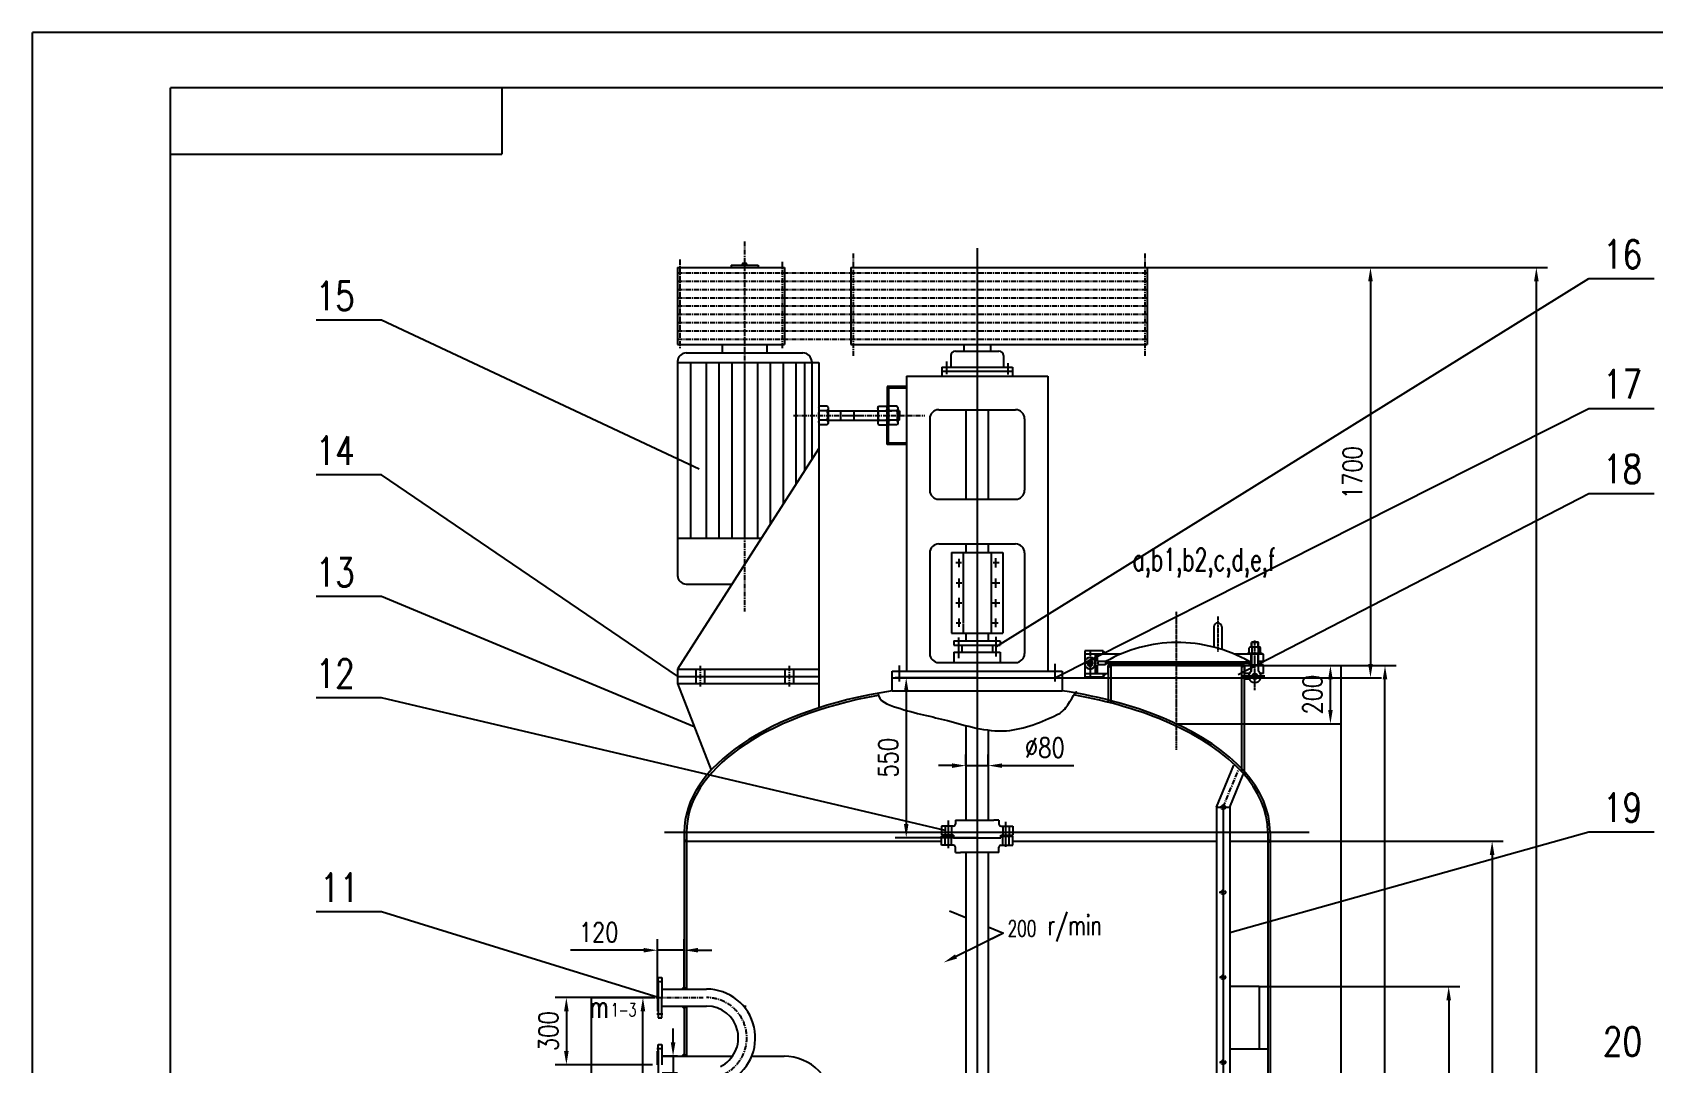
# Model space of a CAD drawing. Header units: millimetres. Extents: x 738 to 12024, y 91 to 16070.
# Drawn here: x 738 to 6318, y 12521 to 16070 of the extents above; entities that cross this region are included whole.
import ezdxf
from ezdxf.enums import TextEntityAlignment as Align

# ---------------------------------------------------------------- set-up
doc = ezdxf.new("R2010")
doc.units = ezdxf.units.MM
for name, pattern in [('CENTER', [2, 1.25, -0.25, 0.25, -0.25]), ('CENTER3', [0.375, 0.3125, -0.03125, 0, -0.03125]), ('CENTERX2', [1.5, 1.25, -0.125, 0, -0.125]), ('DASHED', [0.75, 0.5, -0.25])]:
    doc.linetypes.add(name, pattern=pattern)
for name, color, linetype in [('1轮廓实线层', 7, 'Continuous'), ('2细线层', 3, 'Continuous'), ('3中心线层', 1, 'CENTER'), ('4虚线层', 6, 'DASHED'), ('5剖面线层', 2, 'Continuous'), ('6文字层', 3, 'Continuous'), ('7标注层', 4, 'Continuous'), ('A', 2, 'Continuous'), ('C', 1, 'CENTERX2'), ('C3', 1, 'CENTER3'), ('图框层', 7, 'Continuous')]:
    doc.layers.add(name, color=color, linetype=linetype)
doc.styles.add('PC_TEXTSTYLE', font='romans.shx', dxfattribs={"width": 0.8, "bigfont": 'hztxt.shx'})
doc.styles.get("Standard").update_dxf_attribs({"font": 'txt', "bigfont": 'gbcbig.shx'})
doc.dimstyles.new('TH_GBDIM', dxfattribs={"dimscale": 19, "dimtxt": 3.5, "dimasz": 2.5, "dimexe": 2, "dimexo": 0, "dimgap": 1.5, "dimtad": 1, "dimdec": 1, "dimzin": 0, "dimdsep": 46, "dimtxsty": 'PC_TEXTSTYLE', "dimcen": 2.5, "dimadec": 0, "dimazin": 0, "dimtfac": 0.714286, "dimtdec": 4, "dimtmove": 0, "dimatfit": 3, "dimfxl": 1, "dimtolj": 1, "dimtzin": 0, "dimarcsym": 0})

# ---------------------------------------------------------------- blocks, each defined once
blk = doc.blocks.new('*D110')
at = {"layer": '7标注层', "color": 0, "lineweight": -2, "ltscale": 14}
for p, q in [((4160.6, 15262), (5378.9, 15262)), ((5340.9, 15214.5), (5340.9, 13898.8)), ((4160.6, 13851.3), (5378.9, 13851.3))]:
    blk.add_line(p, q, dxfattribs=at)
at = {"layer": '7标注层', "color": 0, "ltscale": 14}
for points in [[(5333, 15214.5), (5348.8, 15214.5), (5340.9, 15262)], [(5333, 13898.8), (5348.8, 13898.8), (5340.9, 13851.3)]]:
    blk.add_solid(points, dxfattribs=at)
at = {"layer": 'DEFPOINTS', "color": 0, "ltscale": 14}
for p in [(4160.6, 15262), (4160.6, 13851.3), (5340.9, 13851.3)]:
    blk.add_point(p, dxfattribs=at)
at = {"layer": '7标注层', "color": 3, "ltscale": 14, "insert": (5279.1, 14556.7), "char_height": 66.5, "attachment_point": 5, "rotation": 90, "style": 'PC_TEXTSTYLE'}
blk.add_mtext('\\A1;1700{}{}', dxfattribs=at)
blk = doc.blocks.new('*D111')
at = {"layer": '7标注层', "color": 0, "lineweight": -2, "ltscale": 14}
for p, q in [((2888, 12785.3), (2888, 12952.2)), ((2980.3, 12785.3), (2980.3, 12952.2)), ((2840.5, 12914.2), (2589.1, 12914.2)), ((2980.3, 12914.2), (2888, 12914.2)), ((3027.8, 12914.2), (3075.3, 12914.2))]:
    blk.add_line(p, q, dxfattribs=at)
at = {"layer": '7标注层', "color": 0, "ltscale": 14}
for points in [[(2840.5, 12922.2), (2840.5, 12906.3), (2888, 12914.2)], [(3027.8, 12922.2), (3027.8, 12906.3), (2980.3, 12914.2)]]:
    blk.add_solid(points, dxfattribs=at)
at = {"layer": 'DEFPOINTS', "color": 0, "ltscale": 14}
for p in [(2980.3, 12914.2), (2888, 12785.3), (2980.3, 12785.3)]:
    blk.add_point(p, dxfattribs=at)
at = {"layer": '7标注层', "color": 3, "ltscale": 14, "insert": (2686, 12976), "char_height": 66.5, "attachment_point": 5, "style": 'PC_TEXTSTYLE'}
blk.add_mtext('\\A1;120{}{}', dxfattribs=at)
blk = doc.blocks.new('*D112')
at = {"layer": '7标注层', "color": 0, "lineweight": -2, "ltscale": 14}
for p, q in [((2942, 12597.2), (2942, 12644.7)), ((2957.1, 12549.7), (2904, 12549.7)), ((2942, 12549.7), (2942, 12491.3)), ((2957.1, 12491.3), (2904, 12491.3)), ((2942, 12443.8), (2942, 12103.7))]:
    blk.add_line(p, q, dxfattribs=at)
at = {"layer": '7标注层', "color": 0, "ltscale": 14}
for points in [[(2934.1, 12597.2), (2949.9, 12597.2), (2942, 12549.7)], [(2934.1, 12443.8), (2949.9, 12443.8), (2942, 12491.3)]]:
    blk.add_solid(points, dxfattribs=at)
at = {"layer": 'DEFPOINTS', "color": 0, "ltscale": 14}
for p in [(2957.1, 12549.7), (2942, 12491.3), (2957.1, 12491.3)]:
    blk.add_point(p, dxfattribs=at)
at = {"layer": '7标注层', "color": 3, "ltscale": 14, "insert": (2880.2, 12250), "char_height": 66.5, "attachment_point": 5, "rotation": 90, "style": 'PC_TEXTSTYLE'}
blk.add_mtext('\\A1;%%c57x3{}{}', dxfattribs=at)
blk = doc.blocks.new('*D113')
at = {"layer": '7标注层', "color": 0, "lineweight": -2, "ltscale": 14}
for p, q in [((2871.6, 12751.3), (2536.9, 12751.3)), ((2574.9, 12703.8), (2574.9, 12568)), ((2871.6, 12520.5), (2536.9, 12520.5))]:
    blk.add_line(p, q, dxfattribs=at)
at = {"layer": '7标注层', "color": 0, "ltscale": 14}
for points in [[(2566.9, 12703.8), (2582.8, 12703.8), (2574.9, 12751.3)], [(2566.9, 12568), (2582.8, 12568), (2574.9, 12520.5)]]:
    blk.add_solid(points, dxfattribs=at)
at = {"layer": 'DEFPOINTS', "color": 0, "ltscale": 14}
for p in [(2871.6, 12751.3), (2574.9, 12520.5), (2871.6, 12520.5)]:
    blk.add_point(p, dxfattribs=at)
at = {"layer": '7标注层', "color": 3, "ltscale": 14, "insert": (2513.1, 12635.9), "char_height": 66.5, "attachment_point": 5, "rotation": 90, "style": 'PC_TEXTSTYLE'}
blk.add_mtext('\\A1;300{}{}', dxfattribs=at)
blk = doc.blocks.new('*D123')
at = {"layer": '7标注层', "color": 0, "lineweight": -2, "ltscale": 14}
for p, q in [((4925.8, 13289.7), (5797.5, 13289.7)), ((5759.5, 13242.2), (5759.5, 8537.3)), ((4925.8, 8489.8), (5797.5, 8489.8))]:
    blk.add_line(p, q, dxfattribs=at)
at = {"layer": '7标注层', "color": 0, "ltscale": 14}
for points in [[(5751.5, 13242.2), (5767.4, 13242.2), (5759.5, 13289.7)], [(5751.5, 8537.3), (5767.4, 8537.3), (5759.5, 8489.8)]]:
    blk.add_solid(points, dxfattribs=at)
at = {"layer": 'DEFPOINTS', "color": 0, "ltscale": 14}
for p in [(4925.8, 13289.7), (4925.8, 8489.8), (5759.5, 8489.8)]:
    blk.add_point(p, dxfattribs=at)
at = {"layer": '7标注层', "color": 3, "ltscale": 14, "insert": (5697.7, 10634.3), "char_height": 66.5, "attachment_point": 5, "rotation": 90, "style": 'PC_TEXTSTYLE'}
blk.add_mtext('\\A1;4800{}{}', dxfattribs=at)
blk = doc.blocks.new('*D126')
at = {"layer": '7标注层', "color": 0, "lineweight": -2, "ltscale": 14}
for p, q in [((5371.7, 15262), (5949.6, 15262)), ((5911.6, 5937.3), (5911.6, 15214.5)), ((5077.7, 5889.8), (5949.6, 5889.8))]:
    blk.add_line(p, q, dxfattribs=at)
at = {"layer": '7标注层', "color": 0, "ltscale": 14}
for points in [[(5903.7, 15214.5), (5919.5, 15214.5), (5911.6, 15262)], [(5903.7, 5937.3), (5919.5, 5937.3), (5911.6, 5889.8)]]:
    blk.add_solid(points, dxfattribs=at)
at = {"layer": 'DEFPOINTS', "color": 0, "ltscale": 14}
for p in [(5371.7, 15262), (5911.6, 15262), (5077.7, 5889.8)]:
    blk.add_point(p, dxfattribs=at)
at = {"layer": '7标注层', "color": 3, "ltscale": 14, "insert": (5849.9, 10619.3), "char_height": 66.5, "attachment_point": 5, "rotation": 90, "style": 'PC_TEXTSTYLE'}
blk.add_mtext('\\A1;{~12655}{}{}', dxfattribs=at)
blk = doc.blocks.new('PC_TYDH_BLOCK')
at = {"layer": '2细线层', "linetype": 'Continuous'}
for p in [(60, 0), (0, -12)]:
    blk.add_line(p, (60, -12), dxfattribs=at)
at = {"layer": '6文字层', "style": 'PC_TEXTSTYLE', "width": 2.04449}
blk.add_attdef('图样代号', text='', height=7, rotation=180, dxfattribs=at).set_placement((58.24, -2.4), (2.35, -2.4), align=Align.FIT)
blk = doc.blocks.new('*D91')
at = {"layer": '7标注层', "color": 0, "lineweight": -2, "ltscale": 14}
for p, q in [((3988, 13851.3), (3706, 13851.3)), ((3744, 13803.8), (3744, 13348.8)), ((3988, 13301.3), (3706, 13301.3))]:
    blk.add_line(p, q, dxfattribs=at)
at = {"layer": '7标注层', "color": 0, "ltscale": 14}
for points in [[(3736, 13803.8), (3751.9, 13803.8), (3744, 13851.3)], [(3736, 13348.8), (3751.9, 13348.8), (3744, 13301.3)]]:
    blk.add_solid(points, dxfattribs=at)
at = {"layer": 'DEFPOINTS', "color": 0, "ltscale": 14}
for p in [(3988, 13851.3), (3744, 13301.3), (3988, 13301.3)]:
    blk.add_point(p, dxfattribs=at)
at = {"layer": '7标注层', "color": 3, "ltscale": 14, "insert": (3682.2, 13576.3), "char_height": 66.5, "attachment_point": 5, "rotation": 90, "style": 'PC_TEXTSTYLE'}
blk.add_mtext('\\A1;{550}{}{}', dxfattribs=at)
blk = doc.blocks.new('*D92')
at = {"layer": '7标注层', "color": 0, "lineweight": -2, "ltscale": 14}
for p, q in [((4958, 12789.7), (5648.1, 12789.7)), ((5610.1, 12742.2), (5610.1, 8537.3)), ((4947.5, 8489.8), (5648.1, 8489.8))]:
    blk.add_line(p, q, dxfattribs=at)
at = {"layer": '7标注层', "color": 0, "ltscale": 14}
for points in [[(5602.1, 12742.2), (5618, 12742.2), (5610.1, 12789.7)], [(5602.1, 8537.3), (5618, 8537.3), (5610.1, 8489.8)]]:
    blk.add_solid(points, dxfattribs=at)
at = {"layer": 'DEFPOINTS', "color": 0, "ltscale": 14}
for p in [(4958, 12789.7), (4947.5, 8489.8), (5610.1, 8489.8)]:
    blk.add_point(p, dxfattribs=at)
at = {"layer": '7标注层', "color": 3, "ltscale": 14, "insert": (5548.3, 10639.8), "char_height": 66.5, "attachment_point": 5, "rotation": 90, "style": 'PC_TEXTSTYLE'}
blk.add_mtext('\\A1;4300', dxfattribs=at)
blk = doc.blocks.new('*D95')
at = {"layer": '7标注层', "color": 0, "lineweight": -2, "ltscale": 14}
for p, q in [((4672.4, 13893.1), (5241.2, 13893.1)), ((5203.2, 13740.6), (5203.2, 13845.6)), ((4672.4, 13693.1), (5241.2, 13693.1))]:
    blk.add_line(p, q, dxfattribs=at)
at = {"layer": '7标注层', "color": 0, "ltscale": 14}
for points in [[(5195.3, 13845.6), (5211.1, 13845.6), (5203.2, 13893.1)], [(5195.3, 13740.6), (5211.1, 13740.6), (5203.2, 13693.1)]]:
    blk.add_solid(points, dxfattribs=at)
at = {"layer": 'DEFPOINTS', "color": 0, "ltscale": 14}
for p in [(4672.4, 13893.1), (5203.2, 13893.1), (4672.4, 13693.1)]:
    blk.add_point(p, dxfattribs=at)
at = {"layer": '7标注层', "color": 3, "ltscale": 14, "insert": (5141.4, 13793.1), "char_height": 66.5, "attachment_point": 5, "rotation": 90, "style": 'PC_TEXTSTYLE'}
blk.add_mtext('\\A1;{200}{}{}', dxfattribs=at)
blk = doc.blocks.new('*D104')
at = {"layer": '1轮廓实线层', "color": 0, "lineweight": -2, "ltscale": 14}
for p, q in [((3949.5, 13549), (3949.5, 13587)), ((4026.4, 13549), (4026.4, 13587)), ((3902, 13549), (3854.5, 13549)), ((3949.5, 13549), (4026.4, 13549)), ((4073.9, 13549), (4320.3, 13549))]:
    blk.add_line(p, q, dxfattribs=at)
at = {"layer": '1轮廓实线层', "color": 0, "ltscale": 14}
for points in [[(3902, 13556.9), (3902, 13541.1), (3949.5, 13549)], [(4073.9, 13556.9), (4073.9, 13541.1), (4026.4, 13549)]]:
    blk.add_solid(points, dxfattribs=at)
at = {"layer": 'DEFPOINTS', "color": 0, "ltscale": 14}
for p in [(3949.5, 13549), (4026.4, 13549), (4026.4, 13549)]:
    blk.add_point(p, dxfattribs=at)
at = {"layer": '1轮廓实线层', "color": 0, "ltscale": 14, "insert": (4220.8, 13610.8), "char_height": 66.5, "attachment_point": 5, "style": 'PC_TEXTSTYLE'}
blk.add_mtext('\\A1;{%%c80}{}{}', dxfattribs=at)
blk = doc.blocks.new('*D105')
at = {"layer": '1轮廓实线层', "color": 0, "lineweight": -2, "ltscale": 14}
for p, q in [((5238.9, 13893.1), (5428.9, 13893.1)), ((5390.9, 5937.3), (5390.9, 13845.6)), ((5238.9, 5889.8), (5428.9, 5889.8))]:
    blk.add_line(p, q, dxfattribs=at)
at = {"layer": '1轮廓实线层', "color": 0, "ltscale": 14}
for points in [[(5383, 13845.6), (5398.8, 13845.6), (5390.9, 13893.1)], [(5383, 5937.3), (5398.8, 5937.3), (5390.9, 5889.8)]]:
    blk.add_solid(points, dxfattribs=at)
at = {"layer": 'DEFPOINTS', "color": 0, "ltscale": 14}
for p in [(5238.9, 13893.1), (5390.9, 13893.1), (5238.9, 5889.8)]:
    blk.add_point(p, dxfattribs=at)
at = {"layer": '1轮廓实线层', "color": 0, "ltscale": 14, "insert": (5329.2, 9891.5), "char_height": 66.5, "attachment_point": 5, "rotation": 90, "style": 'PC_TEXTSTYLE'}
blk.add_mtext('\\A1;8003.3', dxfattribs=at)
blk = doc.blocks.new('*D106')
at = {"layer": '1轮廓实线层', "color": 0, "lineweight": -2, "ltscale": 14}
for p, q in [((2660.5, 12751.3), (2876.2, 12751.3)), ((2838.2, 5937.3), (2838.2, 12703.8)), ((2660.5, 5889.8), (2876.2, 5889.8))]:
    blk.add_line(p, q, dxfattribs=at)
at = {"layer": '1轮廓实线层', "color": 0, "ltscale": 14}
for points in [[(2830.3, 12703.8), (2846.2, 12703.8), (2838.2, 12751.3)], [(2830.3, 5937.3), (2846.2, 5937.3), (2838.2, 5889.8)]]:
    blk.add_solid(points, dxfattribs=at)
at = {"layer": 'DEFPOINTS', "color": 0, "ltscale": 14}
for p in [(2660.5, 12751.3), (2838.2, 12751.3), (2660.5, 5889.8)]:
    blk.add_point(p, dxfattribs=at)
at = {"layer": '1轮廓实线层', "color": 0, "ltscale": 14, "insert": (2776.5, 9320.6), "char_height": 66.5, "attachment_point": 5, "rotation": 90, "style": 'PC_TEXTSTYLE'}
blk.add_mtext('\\A1;6861.5', dxfattribs=at)

msp = doc.modelspace()

# ---------------------------------------------------------------- hatches: boundary and pattern name
at = {"layer": '5剖面线层', "ltscale": 14}
for points in [[(2980.26, 13285.3), (2987.95, 13289.74), (2980.26, 13294.18)], [(4995.64, 13294.18), (4995.64, 13285.3), (4987.95, 13289.74)], [(2971.75, 12780.51), (2987.95, 12780.51), (2980.26, 12788.2)], [(2980.26, 12714.36), (2971.75, 12722.05), (2987.95, 12722.05)], [(2987.95, 12549.74), (2980.26, 12557.43), (2972.19, 12549.74)]]:
    msp.add_hatch(color=256, dxfattribs=at).paths.add_polyline_path(points)
at = {"layer": 'A'}
h = msp.add_hatch(dxfattribs=at)
h.set_pattern_fill('ANSI31', color=256, scale=0.5, angle=30.91681, style=0)
h.set_pattern_definition([(44.99999, (6154.1436, 13211.4374), (1.1225318, -1.1225322), [])])
h.paths.add_polyline_path([(4376.4, 13909.12, -0.4142136), (4384.4, 13901.12), (4376.4, 13901.12)])
h.paths.add_polyline_path([(4368.4, 13901.12, -0.4142136), (4376.4, 13909.12), (4376.4, 13901.12)])
h.paths.add_polyline_path([(4376.4, 13893.12, -0.4142136), (4368.4, 13901.12), (4376.4, 13901.12)])
h.paths.add_polyline_path([(4376.4, 13901.12), (4384.4, 13901.12, -0.4142136), (4376.4, 13893.12)])
h = msp.add_hatch(dxfattribs=at)
h.set_pattern_fill('ANSI31', color=256, scale=1.2, angle=30.91681, style=0)
h.set_pattern_definition([(44.99999, (9175.6976, 12227.009), (2.6940764, -2.6940773), [])])
h.paths.add_polyline_path([(4943.4, 13865.62, -0.4142136), (4953, 13856.02), (4943.4, 13856.02)])
h.paths.add_polyline_path([(4943.4, 13856.02), (4933.8, 13856.02, -0.4142136), (4943.4, 13865.62)])
h.paths.add_polyline_path([(4933.8, 13856.02), (4943.4, 13856.02), (4943.4, 13846.42, -0.4142136)])
h.paths.add_polyline_path([(4943.4, 13856.02), (4953, 13856.02, -0.4142136), (4943.4, 13846.42)])

# ---------------------------------------------------------------- linework, layer by layer
at = {"ltscale": 14}
for p, q in [((3472.47, 14768.75), (3646.54, 14768.75)), ((3472.47, 14736.88), (3646.54, 14736.88)), ((3517.4, 14768.75), (3517.4, 14736.88)), ((3564.01, 14768.75), (3564.01, 14736.88)), ((3721.24, 14768.75), (3721.24, 14752.82)), ((3721.24, 14736.88), (3721.24, 14752.82)), ((3899.49, 14281.84), (3899.49, 14004.91)), ((3924.88, 14260.12), (3924.88, 14231.59)), ((3940.26, 14281.84), (3940.26, 14038.97)), ((4035.64, 14281.84), (4035.64, 14004.91)), ((4051.03, 14261.91), (4051.03, 14229.8)), ((4076.41, 14281.84), (4076.41, 14004.91)), ((3924.88, 14192.35), (3924.88, 14162.03)), ((4051.03, 14192.35), (4051.03, 14160.25)), ((3924.88, 14126.36), (3924.88, 14092.47)), ((4051.03, 14121.01), (4051.03, 14094.26)), ((3924.88, 14055.02), (3924.88, 14026.48)), ((3940.26, 14037.18), (3940.26, 14004.91)), ((4051.03, 14055.02), (4051.03, 14024.7)), ((4811.03, 13405.89), (4857.18, 13405.89)), ((4026.41, 13250.28), (4026.41, 13189.74))]:
    msp.add_line(p, q, dxfattribs=at)
at = {"layer": '1轮廓实线层', "color": 7, "ltscale": 14}
for p, q in [((2957.01, 15262.05), (3324.88, 15262.05)), ((3553.34, 15262.05), (3553.34, 14997.43)), ((3553.34, 15262.05), (4572.44, 15262.05)), ((4572.44, 15262.05), (4572.44, 14997.43)), ((2957.01, 14997.43), (3324.88, 14997.43)), ((3553.34, 14997.43), (4572.44, 14997.43)), ((3897.57, 14958.97), (3897.57, 14918.97)), ((3912.95, 14974.35), (4062.95, 14974.35)), ((3941.8, 14997.43), (3941.8, 14974.35)), ((4034.11, 14997.43), (4034.11, 14974.35)), ((4078.34, 14958.97), (4078.34, 14918.97)), ((3866.8, 14918.97), (3866.8, 14888.2)), ((3866.8, 14918.97), (4109.11, 14918.97)), ((3866.8, 14905.12), (4109.11, 14905.12)), ((4109.11, 14918.97), (4109.11, 14888.2)), ((3744.88, 14888.2), (4231.03, 14888.2)), ((3824.88, 14742.05), (3824.88, 14495.89)), ((3855.65, 14772.82), (4120.26, 14772.82)), ((3949.49, 14772.82), (3949.49, 14465.12)), ((4026.41, 14772.82), (4026.41, 14465.12)), ((4151.03, 14742.05), (4151.03, 14495.89)), ((3855.65, 14465.12), (4120.26, 14465.12)), ((3855.65, 14311.28), (4120.26, 14311.28)), ((3949.49, 14311.28), (3949.49, 14281.84)), ((4026.41, 14311.28), (4026.41, 14281.84)), ((3824.88, 14280.51), (3824.88, 13934.35)), ((4151.03, 14280.51), (4151.03, 13934.35)), ((3908.25, 13978.2), (4067.66, 13978.2)), ((3908.25, 13978.2), (3908.25, 13962.81)), ((3908.25, 13962.81), (4067.66, 13962.81)), ((3935.38, 13962.81), (3935.38, 13939.73)), ((3949.49, 14004.91), (3949.49, 13978.2)), ((4026.41, 14004.91), (4026.41, 13978.2)), ((4040.52, 13962.81), (4040.52, 13939.73)), ((4067.66, 13978.2), (4067.66, 13962.81)), ((3855.65, 13903.59), (4120.26, 13903.59)), ((3908.25, 13939.73), (4067.66, 13939.73)), ((3908.25, 13939.73), (3908.25, 13903.59)), ((4067.66, 13939.73), (4067.66, 13903.59)), ((3695.65, 13806.37), (3695.65, 13874.35)), ((3695.65, 13874.35), (4280.26, 13874.35)), ((3695.65, 13851.28), (4280.26, 13851.28)), ((4280.26, 13874.35), (4280.26, 13806.37)), ((3695.65, 13806.37), (4280.26, 13806.37))]:
    msp.add_line(p, q, dxfattribs=at)
at = {"layer": '1轮廓实线层', "color": 0, "ltscale": 14}
for p, q in [((2957.01, 15262.05), (2957.01, 14997.43)), ((3324.88, 15262.05), (3324.88, 14997.43)), ((2987.18, 14968.2), (3388.72, 14968.2)), ((2957.18, 14935.35), (3443.25, 14935.35)), ((2957.18, 14331.72), (3245.89, 14331.72)), ((2987.18, 14173.12), (3144.24, 14173.12))]:
    msp.add_line(p, q, dxfattribs=at)
at = {"layer": '1轮廓实线层', "ltscale": 14}
for p, q in [((3141.8, 15269.74), (3141.8, 15262.05)), ((3141.8, 15269.74), (3234.11, 15269.74)), ((3180.25, 15270.21), (3180.25, 15274.68)), ((3180.25, 15270.21), (3195.66, 15270.21)), ((3181.57, 15270.21), (3181.57, 15269.75)), ((3181.57, 15269.75), (3194.33, 15269.75)), ((3187.95, 15275.52), (3182.17, 15275.52)), ((3184.1, 15270.21), (3184.1, 15274.68)), ((3193.73, 15275.52), (3187.95, 15275.52)), ((3191.8, 15270.21), (3191.8, 15274.68)), ((3194.33, 15270.21), (3194.33, 15269.75)), ((3195.66, 15270.21), (3195.66, 15274.68)), ((3234.11, 15269.74), (3234.11, 15262.05)), ((4052.33, 13958.02), (6092.58, 15223.62)), ((3031.16, 14569.01), (1939.07, 15080.83)), ((3111.03, 14997.43), (3111.03, 14968.2)), ((3264.88, 14997.43), (3264.88, 14968.2)), ((2957.18, 14938.2), (2957.18, 14203.12)), ((3001.36, 14935.35), (3001.36, 14331.72)), ((3055.43, 14935.35), (3055.43, 14331.72)), ((3099.6, 14935.35), (3099.6, 14331.72)), ((3143.78, 14935.35), (3143.78, 14331.72)), ((3187.95, 14935.35), (3187.95, 14331.72)), ((3232.13, 14935.35), (3232.13, 14331.72)), ((3276.3, 14935.35), (3276.3, 14379.17)), ((3320.48, 14935.35), (3320.48, 14448.09)), ((3364.65, 14935.35), (3364.65, 14517.02)), ((3394.19, 14935.35), (3394.19, 14563.11)), ((3418.72, 14938.2), (3418.72, 14601.38)), ((3443.25, 14935.35), (3443.25, 13747.64)), ((3744.88, 14852.42), (3678.22, 14852.42)), ((3678.22, 14852.42), (3678.22, 14752.82)), ((3744.88, 14847.42), (3683.22, 14847.42)), ((3683.22, 14847.42), (3683.22, 14752.82)), ((3744.88, 14888.2), (3744.88, 14752.82)), ((4231.03, 14888.2), (4231.03, 13874.35)), ((3443.25, 14780.42), (3445.72, 14784.69)), ((3472.47, 14736.88), (3445.72, 14736.88)), ((3474.93, 14780.42), (3474.93, 14725.22)), ((3646.54, 14780.42), (3646.54, 14725.22)), ((3649, 14736.88), (3689.28, 14736.88)), ((3678.22, 14780.42), (3675.75, 14784.69)), ((3678.22, 14653.21), (3678.22, 14752.82)), ((3683.22, 14780.42), (3685.68, 14784.69)), ((3683.22, 14658.21), (3683.22, 14752.82)), ((3712.43, 14736.88), (3685.68, 14736.88)), ((3714.9, 14780.42), (3714.9, 14725.22)), ((3744.88, 14752.82), (3744.88, 13874.35)), ((4255.64, 13851.28), (6092.15, 14777.17)), ((3472.47, 14720.95), (3445.72, 14720.95)), ((3474.93, 14725.22), (3472.47, 14720.95)), ((3646.54, 14725.22), (3649, 14720.95)), ((3649, 14720.95), (3675.75, 14720.95)), ((3712.43, 14720.95), (3685.68, 14720.95)), ((3714.9, 14725.22), (3712.43, 14720.95)), ((3443.25, 14639.66), (2957.18, 13881.25)), ((3744.88, 14653.21), (3678.22, 14653.21)), ((3744.88, 14658.21), (3683.22, 14658.21)), ((2957.18, 13856.26), (1939.07, 14548.71)), ((4885.64, 13862.3), (6092.15, 14485.34)), ((3899.49, 14281.84), (4076.41, 14281.84)), ((3914.26, 14247.22), (3933.9, 14247.22)), ((4042.78, 14247.22), (4064.2, 14247.22)), ((3916.05, 14177.99), (3935.68, 14177.99)), ((4041, 14177.99), (4065.99, 14177.99)), ((3015.06, 13682.23), (1939.07, 14130.15)), ((3914.26, 14108.76), (3935.68, 14108.76)), ((4039.21, 14108.76), (4065.99, 14108.76)), ((3916.05, 14039.53), (3932.11, 14039.53)), ((4041, 14039.53), (4060.63, 14039.53)), ((3899.49, 14004.91), (4076.41, 14004.91)), ((2957.18, 13881.25), (2957.18, 13831.28)), ((2957.18, 13881.25), (3443.25, 13881.25)), ((2957.18, 13855.04), (3443.25, 13855.04)), ((3020.02, 13881.25), (3020.02, 13831.28)), ((3050.02, 13881.25), (3050.02, 13831.28)), ((3325.88, 13881.25), (3325.88, 13831.28)), ((3355.88, 13881.25), (3355.88, 13831.28)), ((5238.9, 13893.12), (5238.9, 5889.82)), ((2957.18, 13831.28), (3443.25, 13831.28)), ((2957.18, 13831.28), (3072.94, 13533.18)), ((3878.33, 13325.58), (1939.07, 13782.22)), ((2987.95, 13289.74), (2980.26, 13294.18)), ((2987.95, 13289.74), (2980.26, 13285.3)), ((4857.18, 12975.22), (6092.15, 13321.02)), ((4857.18, 13289.74), (4995.64, 13289.74)), ((4987.95, 13289.74), (4995.64, 13294.18)), ((4987.95, 13289.74), (4995.64, 13285.3)), ((2890.26, 12751.28), (1939.07, 13045.88)), ((3893.19, 13049.7), (3949.49, 13026.39)), ((4078.37, 12973.03), (3915.53, 12892.93)), ((4026.41, 12994.54), (4078.37, 12973.03)), ((4078.37, 12973.03), (4026.41, 12947.47)), ((2980.26, 12788.2), (2971.75, 12780.51)), ((2987.95, 12780.51), (2980.26, 12788.2)), ((2660.52, 12751.28), (2660.52, 8412.86)), ((2980.26, 12714.36), (2971.75, 12722.05)), ((2987.95, 12722.05), (2980.26, 12714.36)), ((3184.42, 12722.05), (3192.94, 12722.05)), ((2887.95, 12566.66), (2890.26, 12566.66)), ((2890.26, 12566.66), (2890.26, 12569.36)), ((2980.26, 12557.43), (2972.19, 12549.74)), ((2987.95, 12549.74), (2980.26, 12557.43)), ((4857.18, 12574.76), (4987.95, 12574.76))]:
    msp.add_line(p, q, dxfattribs=at)
at = {"layer": '1轮廓实线层'}
for p, q in [((6092.58, 15223.62), (6316.95, 15223.62)), ((1939.07, 15080.83), (1714.7, 15080.83)), ((6092.15, 14777.17), (6316.52, 14777.17)), ((1939.07, 14548.71), (1714.7, 14548.71)), ((6092.15, 14485.34), (6316.52, 14485.34)), ((1939.07, 14130.15), (1714.7, 14130.15)), ((1939.07, 13782.22), (1714.7, 13782.22)), ((6092.15, 13321.02), (6316.52, 13321.02)), ((1939.07, 13045.88), (1714.7, 13045.88))]:
    msp.add_line(p, q, dxfattribs=at)
at = {"layer": '1轮廓实线层', "ltscale": 14, "extrusion": (-1.22465e-16, 0, -1)}
for p, q in [((3443.25, 14780.42), (3443.25, 14725.22)), ((3683.22, 14780.42), (3683.22, 14725.22)), ((3443.25, 14725.22), (3445.72, 14720.95)), ((3683.22, 14725.22), (3685.68, 14720.95))]:
    msp.add_line(p, q, dxfattribs=at)
at = {"layer": '1轮廓实线层', "ltscale": 14, "extrusion": (0, -1.22465e-16, -1)}
for p, q in [((3472.47, 14784.69), (3445.72, 14784.69)), ((3472.47, 14768.75), (3445.72, 14768.75)), ((3474.93, 14780.42), (3472.47, 14784.69)), ((3646.54, 14780.42), (3649, 14784.69)), ((3649, 14784.69), (3675.75, 14784.69)), ((3649, 14768.75), (3694.04, 14768.75)), ((3712.43, 14784.69), (3685.68, 14784.69)), ((3721.24, 14768.75), (3685.68, 14768.75)), ((3714.9, 14780.42), (3712.43, 14784.69))]:
    msp.add_line(p, q, dxfattribs=at)
at = {"layer": '1轮廓实线层', "ltscale": 14, "extrusion": (1.22465e-16, 0, -1)}
for p, q in [((3678.22, 14780.42), (3678.22, 14725.22)), ((3678.22, 14725.22), (3675.75, 14720.95))]:
    msp.add_line(p, q, dxfattribs=at)
at = {"layer": '1轮廓实线层', "ltscale": 14, "extrusion": (0, 1.22465e-16, -1)}
msp.add_line((3721.24, 14736.88), (3685.68, 14736.88), dxfattribs=at)
at = {"layer": '1轮廓实线层', "ltscale": 14}
for centre, radius, start, end in [((3182.17, 15272.98), 2.58, 41.34778, 138.65222), ((3187.95, 15266.52), 9.01, 64.70264, 115.29736), ((3193.73, 15272.98), 2.58, 41.23437, 138.65222), ((2987.18, 14938.2), 30, 90, 180), ((3388.72, 14938.2), 30, 0, 90), ((3457.36, 14776.72), 14.11, 180, 214.38425), ((3422.2, 14752.82), 52.73, 342.41205, 17.58795), ((3460.82, 14728.91), 14.11, 0, 34.38425), ((3699.27, 14752.82), 52.73, 162.41205, 197.58795), ((3660.64, 14728.91), 14.11, 145.61575, 180), ((3664.11, 14776.72), 14.11, 325.61575, 0), ((3697.32, 14776.72), 14.11, 180, 214.38425), ((3662.16, 14752.82), 52.73, 342.41205, 17.58795), ((3700.79, 14728.91), 14.11, 0, 34.38425), ((2987.18, 14203.12), 30, 180, 270)]:
    msp.add_arc(centre, radius, start, end, dxfattribs=at)
at = {"layer": '1轮廓实线层', "color": 7, "ltscale": 14}
for centre, radius, start, end in [((3912.95, 14958.97), 15.38, 90, 180), ((4062.95, 14958.97), 15.38, 0, 90), ((3855.65, 14742.05), 30.77, 90, 180), ((4120.26, 14742.05), 30.77, 0, 90), ((3855.65, 14495.89), 30.77, 180, 270), ((4120.26, 14495.89), 30.77, 270, 0), ((3855.65, 14280.51), 30.77, 90, 180), ((4120.26, 14280.51), 30.77, 0, 90), ((3855.65, 13934.35), 30.77, 180, 270), ((4120.26, 13934.35), 30.77, 270, 0)]:
    msp.add_arc(centre, radius, start, end, dxfattribs=at)
at = {"layer": '1轮廓实线层', "ltscale": 14, "extrusion": (-1.22465e-16, 0, -1)}
for centre, radius, start, end in [((-3495.99, 14752.82), 52.73, 342.41205, 17.58795), ((-3457.36, 14728.91), 14.11, 0, 34.38425), ((-3735.95, 14752.82), 52.73, 342.41205, 17.58795), ((-3697.32, 14728.91), 14.11, 0, 34.38425)]:
    msp.add_arc(centre, radius, start, end, dxfattribs=at)
at = {"layer": '1轮廓实线层', "ltscale": 14, "extrusion": (0, -1.22465e-16, -1)}
for centre, start, end in [((-3460.82, 14776.72), 180, 214.38425), ((-3660.64, 14776.72), 325.61575, 0), ((-3700.79, 14776.72), 180, 214.38425)]:
    msp.add_arc(centre, 14.11, start, end, dxfattribs=at)
at = {"layer": '1轮廓实线层', "ltscale": 14, "extrusion": (1.22465e-16, 0, -1)}
for centre, radius, start, end in [((-3625.48, 14752.82), 52.73, 162.41205, 197.58795), ((-3664.11, 14728.91), 14.11, 145.61575, 180)]:
    msp.add_arc(centre, radius, start, end, dxfattribs=at)
at = {"layer": '1轮廓实线层', "ltscale": 14, "start_tangent": (-0.0256001, -0.9996723), "end_tangent": (-0.1782207, -0.9839905)}
msp.add_spline([(3647.22, 13798.3), (3711.41, 13748.97), (3886.29, 13703.87), (4088.47, 13669.15), (4261.44, 13723.6), (4293.41, 13748.97), (4328.85, 13798.27)], degree=3, dxfattribs=at)
at = {"layer": '1轮廓实线层', "ltscale": 14}
msp.add_solid([(3912.04, 12900.03), (3919.03, 12885.83), (3872.91, 12871.96)], dxfattribs=at)
at = {"layer": '2细线层', "ltscale": 14}
for p in [(738.19, 91.31), (12024.19, 16070.31)]:
    msp.add_line(p, (738.19, 16070.31), dxfattribs=at)
at = {"layer": '2细线层', "color": 3, "ltscale": 14}
for p, q in [((3882.18, 14938.42), (3882.18, 14895.4)), ((4093.72, 14933.6), (4093.72, 14893.55)), ((3923.58, 13989.54), (3923.58, 13918.93)), ((4052.33, 13992.07), (4052.33, 13923.98)), ((4255.64, 13899.66), (4255.64, 13837.82)), ((3720.26, 13893.86), (3720.26, 13837.82))]:
    msp.add_line(p, q, dxfattribs=at)
at = {"layer": '3中心线层', "color": 1, "ltscale": 14}
for p, q in [((3187.95, 15351.65), (3187.95, 14079.57)), ((3561.03, 15310.53), (3561.03, 14958.63)), ((4564.75, 15310.53), (4564.75, 14958.63)), ((2964.71, 15289.21), (2964.71, 14981.46)), ((3317.18, 15281.85), (3317.18, 14983.31)), ((3035.02, 13892.15), (3035.02, 13820.75)), ((3340.88, 13892.15), (3340.88, 13820.75))]:
    msp.add_line(p, q, dxfattribs=at)
at = {"layer": '3中心线层', "color": 1, "linetype": 'CENTER', "ltscale": 14}
for p, q in [((2957.01, 15243.58), (4572.44, 15243.58)), ((2957.01, 15215.12), (4572.44, 15215.12)), ((2957.01, 15186.66), (4572.44, 15186.66)), ((2957.01, 15158.2), (4572.44, 15158.2)), ((2957.01, 15129.74), (4572.44, 15129.74)), ((2957.01, 15101.28), (4572.44, 15101.28)), ((2957.01, 15072.82), (4572.44, 15072.82)), ((2957.01, 15044.35), (4572.44, 15044.35)), ((2957.01, 15015.89), (4572.44, 15015.89))]:
    msp.add_line(p, q, dxfattribs=at)
at = {"layer": '3中心线层', "ltscale": 14}
for p, q in [((3356.1, 14752.82), (3808.47, 14752.82)), ((3542.55, 14752.82), (3581.43, 14752.82)), ((4834.11, 13405.89), (4887.29, 13535.09)), ((4820.73, 13113.59), (4845.34, 13113.59)), ((4821.82, 12821.28), (4844.25, 12821.28)), ((2862.97, 12751.28), (3045.42, 12751.28)), ((2886.42, 12576.28), (2907.18, 12576.28)), ((4821.28, 12528.97), (4845.89, 12528.97))]:
    msp.add_line(p, q, dxfattribs=at)
msp.add_arc((3057.18, 12612.82), 138.46, 295.71928, 90, dxfattribs=at)
at = {"layer": '4虚线层', "ltscale": 14}
for centre in [(4834.11, 13405.89), (4834.11, 13113.59), (4834.11, 12821.28), (4834.11, 12528.97)]:
    msp.add_circle(centre, 7.69, dxfattribs=at)
at = {"layer": 'A'}
for p, q in [((4802.24, 14026.1), (4802.24, 13957.99)), ((4829.24, 14026.1), (4829.24, 13948.37)), ((4923.6, 13937.42), (4923.6, 13954.22)), ((4931.4, 13956.62), (4927.67, 13956.62)), ((4932.6, 13974.13), (4931.4, 13972.93)), ((4931.4, 13956.62), (4931.4, 13972.93)), ((4955.4, 13972.93), (4931.4, 13972.93)), ((4959.14, 13956.62), (4931.4, 13956.62)), ((4954.2, 13974.13), (4932.6, 13974.13)), ((4932.6, 13956.62), (4932.6, 13972.93)), ((4932.6, 13954.22), (4932.6, 13937.42)), ((4954.2, 13974.13), (4955.4, 13972.93)), ((4954.2, 13956.62), (4954.2, 13972.93)), ((4954.2, 13954.22), (4954.2, 13937.42)), ((4955.4, 13956.62), (4955.4, 13972.93)), ((4963.2, 13937.42), (4963.2, 13954.22)), ((4358.39, 13943.62), (4358.39, 13854.62)), ((4421.42, 13943.62), (4358.39, 13943.62)), ((4483.85, 13932.62), (4358.39, 13932.62)), ((4367.9, 13903.12), (4367.9, 13899.12)), ((4384.9, 13903.76), (4384.9, 13899.12)), ((4394.4, 13932.62), (4394.4, 13865.62)), ((4401.4, 13906.62), (4401.4, 13932.62)), ((4429.97, 13906.62), (4401.4, 13906.62)), ((4401.4, 13865.62), (4401.4, 13895.62)), ((4429.97, 13895.62), (4401.4, 13895.62)), ((4421.42, 13932.62), (4421.42, 13943.62)), ((4421.42, 13943.62), (4431.42, 13932.62)), ((4429.97, 13906.62), (4429.97, 13895.62)), ((4923.84, 13905.12), (4429.97, 13905.12)), ((4455.4, 13900.62), (4429.97, 13900.62)), ((4447.4, 13900.62), (4447.4, 13764.61)), ((4923.84, 13900.62), (4447.4, 13900.62)), ((4447.4, 13895.62), (4447.4, 13865.62)), ((4973.4, 13932.62), (4871.89, 13932.62)), ((4897.4, 13900.62), (4897.4, 13528.41)), ((4897.4, 13895.62), (4897.4, 13865.62)), ((4917.94, 13935.02), (4917.94, 13932.62)), ((4968.87, 13935.02), (4917.94, 13935.02)), ((4968.87, 13932.62), (4917.94, 13932.62)), ((4923.63, 13936.62), (4925.08, 13935.17)), ((4923.84, 13906.62), (4923.84, 13895.62)), ((4931.4, 13906.62), (4923.84, 13906.62)), ((4931.4, 13895.62), (4923.84, 13895.62)), ((4931.4, 13935.02), (4927.67, 13935.02)), ((4930.4, 13906.62), (4930.4, 13932.62)), ((4930.4, 13872.92), (4930.4, 13895.62)), ((4931.4, 13874.87), (4931.4, 13932.62)), ((4932.6, 13894.16), (4932.6, 13932.62)), ((4954.2, 13894.16), (4954.2, 13932.62)), ((4955.4, 13873.74), (4955.4, 13932.62)), ((4973.4, 13906.62), (4955.4, 13906.62)), ((4973.4, 13895.62), (4955.4, 13895.62)), ((4968.87, 13935.02), (4968.87, 13932.62)), ((4973.4, 13906.62), (4973.4, 13932.62)), ((4973.4, 13865.62), (4973.4, 13895.62)), ((4358.39, 13865.62), (4438.4, 13865.62)), ((4358.39, 13854.62), (4421.42, 13854.62)), ((4421.42, 13865.62), (4421.42, 13854.62)), ((4421.42, 13854.62), (4431.42, 13865.62)), ((4435.76, 13865.62), (4438.4, 13862.47)), ((4437.4, 13893.12), (4437.4, 13865.62)), ((4441.4, 13891.15), (4437.4, 13891.15)), ((4438.4, 13891.15), (4438.4, 13766.91)), ((4441.4, 13891.15), (4447.4, 13887.68)), ((4903.4, 13891.15), (4897.4, 13887.68)), ((4978.07, 13856.13), (4901.26, 13856.13)), ((4903.4, 13891.15), (4907.4, 13891.15)), ((4906.4, 13891.15), (4906.4, 13865.62)), ((4906.4, 13891.15), (4906.4, 13518.27)), ((4924.28, 13865.62), (4906.4, 13865.62)), ((4924.28, 13865.62), (4906.4, 13865.62)), ((4909.05, 13865.62), (4906.4, 13862.47)), ((4924.28, 13846.42), (4906.4, 13846.42)), ((4907.4, 13893.12), (4907.4, 13865.62)), ((4955.4, 13894.16), (4931.4, 13894.16)), ((4973.4, 13865.62), (4962.53, 13865.62)), ((3949.49, 13686.85), (3949.49, 13361.28)), ((4026.41, 13671.15), (4026.41, 13361.28)), ((4811.03, 13405.89), (4870.83, 13551.17)), ((4857.18, 13405.89), (4903.42, 13518.22)), ((4811.03, 13405.89), (4811.03, 11106.99)), ((4857.18, 13405.89), (4857.18, 11106.99)), ((3864.95, 13340.88), (3864.95, 13310.28)), ((3905.75, 13340.88), (3864.95, 13340.88)), ((3878.33, 13340.88), (3878.33, 13310.28)), ((3899.93, 13340.88), (3899.93, 13310.28)), ((3912.95, 13361.28), (3912.95, 13348.08)), ((3912.95, 13361.28), (3912.95, 13352.28)), ((3912.95, 13361.28), (3930.95, 13361.28)), ((3930.95, 13361.28), (4044.95, 13361.28)), ((4062.95, 13361.28), (4044.95, 13361.28)), ((4062.95, 13361.28), (4062.95, 13348.08)), ((4062.95, 13361.28), (4062.95, 13352.28)), ((4070.15, 13340.88), (4110.95, 13340.88)), ((4075.98, 13340.88), (4075.98, 13310.28)), ((4097.58, 13340.88), (4097.58, 13310.28)), ((4110.95, 13340.88), (4110.95, 13310.28)), ((2980.26, 13320.51), (2980.26, 12788.2)), ((2987.95, 13320.51), (2987.95, 12780.51)), ((2987.95, 13289.74), (3864.95, 13289.74)), ((3906.95, 13310.28), (3864.95, 13310.28)), ((3864.95, 13275.48), (3864.95, 13306.08)), ((3899.75, 13306.08), (3864.95, 13306.08)), ((3899.93, 13306.08), (3867.31, 13306.08)), ((3878.33, 13275.48), (3878.33, 13306.08)), ((3903.35, 13309.68), (3899.93, 13306.08)), ((3899.93, 13275.48), (3899.93, 13306.08)), ((3906.95, 13309.68), (3903.35, 13309.68)), ((3906.95, 13301.28), (3906.95, 13310.28)), ((3906.95, 13309.68), (3906.95, 13301.28)), ((3906.95, 13309.68), (3906.95, 13307.88)), ((3906.95, 13301.28), (4068.95, 13301.28)), ((3906.95, 13301.28), (4068.95, 13301.28)), ((3924.95, 13301.28), (4050.95, 13301.28)), ((3930.95, 13301.28), (4044.95, 13301.28)), ((4068.95, 13310.28), (4110.95, 13310.28)), ((4068.95, 13301.28), (4068.95, 13310.28)), ((4068.95, 13309.68), (4068.95, 13301.28)), ((4068.95, 13309.68), (4068.95, 13307.88)), ((4068.95, 13309.68), (4072.55, 13309.68)), ((4072.55, 13309.68), (4075.98, 13306.08)), ((4075.98, 13306.08), (4110.95, 13306.08)), ((4075.98, 13275.48), (4075.98, 13306.08)), ((4097.58, 13275.48), (4097.58, 13306.08)), ((4110.95, 13275.48), (4110.95, 13306.08)), ((4110.95, 13289.74), (4811.03, 13289.74)), ((4987.95, 13320.51), (4987.95, 9060.05)), ((4995.64, 13320.51), (4995.64, 9505.78)), ((3905.75, 13275.48), (3864.95, 13275.48)), ((3912.95, 13250.28), (3912.95, 13268.28)), ((3912.95, 13250.28), (3912.95, 13264.08)), ((3912.95, 13250.28), (3930.95, 13250.28)), ((4044.95, 13250.28), (3930.95, 13250.28)), ((3949.49, 13251.28), (3949.49, 13189.74)), ((3949.49, 13251.28), (3949.49, 12206.1)), ((4026.41, 13251.28), (4026.41, 12206.1)), ((4062.95, 13250.28), (4044.95, 13250.28)), ((4062.95, 13250.28), (4062.95, 13268.28)), ((4062.95, 13250.28), (4062.95, 13264.08)), ((4070.15, 13275.48), (4110.95, 13275.48)), ((2886.42, 12807.05), (2907.18, 12807.05)), ((2887.95, 12797.43), (2890.26, 12797.43)), ((2887.95, 12780.13), (2887.95, 12797.43)), ((2887.95, 12751.28), (2887.95, 12780.13)), ((2890.26, 12820.51), (2903.34, 12820.51)), ((2890.26, 12813.97), (2890.26, 12820.51)), ((2890.26, 12800.13), (2890.26, 12813.97)), ((2890.26, 12800.59), (2890.26, 12688.59)), ((2890.26, 12797.43), (2890.26, 12800.13)), ((2903.34, 12820.51), (2903.34, 12813.97)), ((2903.34, 12813.97), (2903.34, 12800.13)), ((2903.34, 12800.13), (2903.34, 12780.13)), ((2903.34, 12780.51), (3057.18, 12780.51)), ((2903.34, 12780.13), (2903.34, 12751.28)), ((4957.95, 12789.74), (4857.18, 12789.74)), ((4957.95, 12789.74), (4957.95, 12574.76)), ((2884.11, 12751.28), (2907.18, 12751.28)), ((2887.95, 12751.28), (2887.95, 12722.43)), ((2903.34, 12722.43), (2903.34, 12751.28)), ((2886.42, 12695.51), (2907.18, 12695.51)), ((2887.95, 12722.43), (2887.95, 12705.13)), ((2887.95, 12705.13), (2890.26, 12705.13)), ((2890.26, 12705.13), (2890.26, 12702.43)), ((2890.26, 12688.59), (2890.26, 12682.05)), ((2890.26, 12682.05), (2903.34, 12682.05)), ((2903.34, 12702.43), (2903.34, 12722.43)), ((2903.34, 12722.05), (3057.18, 12722.05)), ((2903.34, 12688.59), (2903.34, 12702.43)), ((2903.34, 12682.05), (2903.34, 12688.59)), ((2980.26, 12722.05), (2980.26, 12557.43)), ((2987.95, 12722.05), (2987.95, 12549.74)), ((2887.95, 12549.36), (2887.95, 12566.66)), ((2890.26, 12583.2), (2890.26, 12589.74)), ((2890.26, 12589.74), (2903.34, 12589.74)), ((2890.26, 12569.36), (2890.26, 12583.2)), ((2890.26, 12569.82), (2890.26, 12457.82)), ((2903.34, 12589.74), (2903.34, 12583.2)), ((2903.34, 12583.2), (2903.34, 12569.36)), ((2903.34, 12569.36), (2903.34, 12549.36)), ((2887.95, 12520.51), (2887.95, 12549.36)), ((2903.34, 12549.74), (3146.36, 12549.74)), ((2903.34, 12549.36), (2903.34, 12520.51)), ((3212.56, 12549.74), (3323.58, 12549.74))]:
    msp.add_line(p, q, dxfattribs=at)
msp.add_lwpolyline([(4907.4, 13893.12), (4437.4, 13893.12)], dxfattribs=at)
for centre, radius in [((4376.4, 13901.12), 8), ((4943.4, 13856.02), 9.6)]:
    msp.add_circle(centre, radius, dxfattribs=at)
for centre, radius, start, end in [((4815.74, 14026.1), 13.5, 359.99999, 179.99999), ((4676.9, 13478.12), 494.56, 90.52134, 119.95372), ((4676.9, 13478.12), 494.56, 60.04627, 90.52134), ((4928.1, 13951.24), 5.4, 33.51376, 146.48622), ((4943.4, 13931.12), 25.5, 64.94238, 115.05761), ((4958.7, 13951.24), 5.4, 33.51376, 146.48622), ((4376.4, 13903.41), 18.02, 359.99999, 179.99999), ((4376.4, 13899.12), 18.02, 179.99999, 359.99999), ((4376.4, 13903.12), 8.5, 359.99999, 179.99999), ((4376.4, 13899.12), 8.5, 179.99999, 359.99999), ((4928.1, 13940.4), 5.4, 213.51376, 326.48622), ((4943.4, 13960.52), 25.5, 244.94238, 295.05761), ((4958.7, 13940.4), 5.4, 213.51376, 326.48622), ((4943.4, 13856.02), 21.4, 125.81857, 54.18141), ((4929, 13874.87), 2.4, 309.1667, 359.99999), ((4957.8, 13874.87), 2.4, 179.99999, 230.83328), ((3905.75, 13348.08), 7.2, 270, 0), ((4070.15, 13348.08), 7.2, 180, 270), ((3905.75, 13268.28), 7.2, 0, 90), ((4070.15, 13268.28), 7.2, 90, 180), ((3057.18, 12612.82), 167.69, 295.71928, 90), ((3057.18, 12612.82), 109.23, 295.71928, 90), ((3323.58, 12382.05), 167.69, 358.88606, 90)]:
    msp.add_arc(centre, radius, start, end, dxfattribs=at)
for major_axis, ratio, start_param, end_param in [((-1007.69, 0), 0.5038168, 5.0066956, 6.2831853), ((-1000, 0), 0.5, 5.0592537, 6.2831853), ((-1007.69, 0), 0.5038168, 3.9962347, 4.4180824), ((-1000, 0), 0.5, 3.9895205, 4.3736084), ((-1007.69, 0), 0.5038168, 3.1415927, 3.9962347), ((-1000, 0), 0.5, 3.1415927, 3.9895205)]:
    msp.add_ellipse((3987.95, 13320.51), major_axis=major_axis, ratio=ratio, start_param=start_param, end_param=end_param, dxfattribs=at)
at = {"layer": 'C'}
for p, q in [((3889.13, 13264.67), (3889.13, 13360.2)), ((4086.78, 13270.07), (4086.78, 13355.44))]:
    msp.add_line(p, q, dxfattribs=at)
at = {"layer": 'C3', "ltscale": 14}
for p, q in [((3987.95, 15327.97), (3987.95, 5806.04)), ((4834.11, 13405.89), (4834.11, 9039.23)), ((2912.41, 13320.51), (5129.97, 13320.51))]:
    msp.add_line(p, q, dxfattribs=at)
at = {"layer": 'C3'}
for p, q in [((4672.4, 14079.42), (4672.4, 13603.4)), ((4816.08, 14061.95), (4816.08, 13940.03)), ((4943.4, 13808.03), (4943.4, 13979.17)), ((4406.23, 13901.12), (4354.76, 13901.12)), ((4376.4, 13946.65), (4376.4, 13851.63))]:
    msp.add_line(p, q, dxfattribs=at)
at = {"layer": '图框层', "ltscale": 14}
for p in [(1213.19, 281.31), (11834.19, 15880.31)]:
    msp.add_line(p, (1213.19, 15880.31), dxfattribs=at)

# ---------------------------------------------------------------- block references
at = {"layer": '图框层', "xscale": 19, "yscale": 19, "zscale": 19}
msp.add_blockref('PC_TYDH_BLOCK', (1213.19, 15880.31), dxfattribs=at)

# ---------------------------------------------------------------- texts
at = {"style": 'PC_TEXTSTYLE'}
for p in [(3443.25, 14752.82), (3678.22, 14752.82), (3683.22, 14752.82)]:
    msp.add_text('TH_SUPERPART', height=1e-29, dxfattribs=at).set_placement(p)
at = {"width": 0.7}
msp.add_text('200', height=54.72, dxfattribs=at).set_placement((4142.2, 12961.48), align=Align.CENTER)
msp.add_text('r/min', height=67.5, dxfattribs=at).set_placement((4230.05, 12966.37))
at = {"layer": '1轮廓实线层', "style": 'PC_TEXTSTYLE', "width": 0.8}
for s, p in [('16', (6140.9, 15258.13)), ('15', (1712.37, 15115.35)), ('17', (6140.47, 14811.69)), ('14', (1712.37, 14583.23)), ('18', (6140.47, 14519.86)), ('13', (1712.37, 14164.67)), ('12', (1712.37, 13816.74)), ('19', (6140.47, 13355.53)), ('11', (1727.43, 13080.39)), ('20', (6140.47, 12551.24))]:
    msp.add_text(s, height=98.01, dxfattribs=at).set_placement(p)
at = {"layer": '6文字层', "ltscale": 14, "style": 'PC_TEXTSTYLE', "width": 0.667}
for s, height, p in [('a,b1,b2,c,d,e,f', 76.923, (4522.57, 14219.45)), ('m', 76.92, (2654.34, 12681.4)), ('1-3', 46.154, (2728.25, 12686.35))]:
    msp.add_text(s, height=height, dxfattribs=at).set_placement(p)

# ---------------------------------------------------------------- dimensions: what is measured, and where the dimension line sits
at = {"layer": '1轮廓实线层', "ltscale": 14}
for base, p1, p2, picture, middle in [((5390.9, 13893.12), (5238.9, 5889.82), (5238.9, 13893.12), '*D105', (5329.15, 9891.47)), ((2838.24, 12751.28), (2660.52, 5889.82), (2660.52, 12751.28), '*D106', (2776.49, 9320.55))]:
    dim = msp.add_linear_dim(base=base, p1=p1, p2=p2, angle=270, dimstyle='TH_GBDIM', dxfattribs=at)
    dim.commit()
    dim.dimension.update_dxf_attribs({"geometry": picture, "text_midpoint": middle})
dim = msp.add_linear_dim(base=(4026.41, 13549.01), p1=(3949.49, 13549.01), p2=(4026.41, 13549.01), text='{%%c80}{}{}', dimstyle='TH_GBDIM', override={"dimgap": 1.5, "dimtad": 1, "dimjust": 0, "dimdec": 1, "dimlfac": 1, "dimse1": 0, "dimse2": 0, "dimsd1": 0, "dimsd2": 0}, dxfattribs=at)
dim.commit()
dim.dimension.update_dxf_attribs({"geometry": '*D104', "text_midpoint": (4220.85, 13610.76)})
at = {"layer": '7标注层', "ltscale": 14}
for p1, p2, distance, text, picture, middle in [((4160.61, 15262.05), (4160.61, 13851.28), 1180.28, '1700{}{}', '*D110', (5279.14, 14556.66)), ((2871.58, 12751.28), (2871.58, 12520.51), -296.73, '300{}{}', '*D113', (2513.1, 12635.89)), ((2957.08, 12549.74), (2957.08, 12491.28), -15.09, '%%c57x3{}{}', '*D112', (2880.24, 12249.98))]:
    dim = msp.add_aligned_dim(p1=p1, p2=p2, distance=distance, text=text, dimstyle='TH_GBDIM', override={"dimgap": 1.5, "dimtad": 1, "dimjust": 0, "dimse1": 0, "dimse2": 0, "dimsd1": 0, "dimsd2": 0, "dimclrt": 3, "dimtvp": 0}, dxfattribs=at)
    dim.commit()
    dim.dimension.update_dxf_attribs({"geometry": picture, "text_midpoint": middle})
for base, p1, p2, angle, text, override, picture, middle, dimtype in [((5911.62, 15262.05), (5077.67, 5889.82), (5371.66, 15262.05), 90, '{~12655}{}{}', {"dimgap": 1.5, "dimtad": 1, "dimjust": 0, "dimdec": 1, "dimlfac": 1, "dimse1": 0, "dimse2": 0, "dimsd1": 0, "dimsd2": 0, "dimclrt": 3, "dimtvp": 0}, '*D126', (5911.62, 10619.34), 160), ((5203.19, 13893.12), (4672.4, 13693.12), (4672.4, 13893.12), 90, '{<>}{}{}', {"dimgap": 1.5, "dimtad": 1, "dimjust": 0, "dimdec": 0, "dimlfac": 1, "dimse1": 0, "dimse2": 0, "dimsd1": 0, "dimsd2": 0, "dimclrt": 3}, '*D95', (5203.19, 13793.12), 160), ((5759.46, 8489.78), (4925.85, 13289.74), (4925.85, 8489.78), 270, '4800{}{}', {"dimgap": 1.5, "dimtad": 1, "dimjust": 0, "dimse1": 0, "dimse2": 0, "dimsd1": 0, "dimsd2": 0, "dimclrt": 3, "dimtvp": 0}, '*D123', (5759.46, 10634.34), 161), ((2980.26, 12914.25), (2887.95, 12785.28), (2980.26, 12785.28), 0, '120{}{}', {"dimgap": 1.5, "dimtad": 1, "dimjust": 0, "dimse1": 0, "dimse2": 0, "dimsd1": 0, "dimsd2": 0, "dimclrt": 3, "dimtvp": 0}, '*D111', (2685.95, 12914.25), 161)]:
    dim = msp.add_linear_dim(base=base, p1=p1, p2=p2, angle=angle, text=text, dimstyle='TH_GBDIM', override=override, dxfattribs=at)
    dim.commit()
    dim.dimension.update_dxf_attribs({"geometry": picture, "text_midpoint": middle, "dimtype": dimtype})
dim = msp.add_linear_dim(base=(3743.96, 13301.28), p1=(3987.95, 13851.28), p2=(3987.95, 13301.28), angle=90, text='{<>}{}{}', dimstyle='TH_GBDIM', override={"dimgap": 1.5, "dimtad": 1, "dimjust": 0, "dimdec": 0, "dimlfac": 1, "dimse1": 0, "dimse2": 0, "dimsd1": 0, "dimsd2": 0, "dimclrt": 3}, dxfattribs=at)
dim.commit()
dim.dimension.update_dxf_attribs({"geometry": '*D91', "text_midpoint": (3682.21, 13576.28)})
dim = msp.add_linear_dim(base=(5610.06, 8489.78), p1=(4957.95, 12789.74), p2=(4947.55, 8489.78), angle=90, dimstyle='TH_GBDIM', override={"dimdec": 0, "dimclrt": 3}, dxfattribs=at)
dim.commit()
dim.dimension.update_dxf_attribs({"geometry": '*D92', "text_midpoint": (5610.06, 10639.76), "dimtype": 160})

doc.saveas('drawing.dxf')
